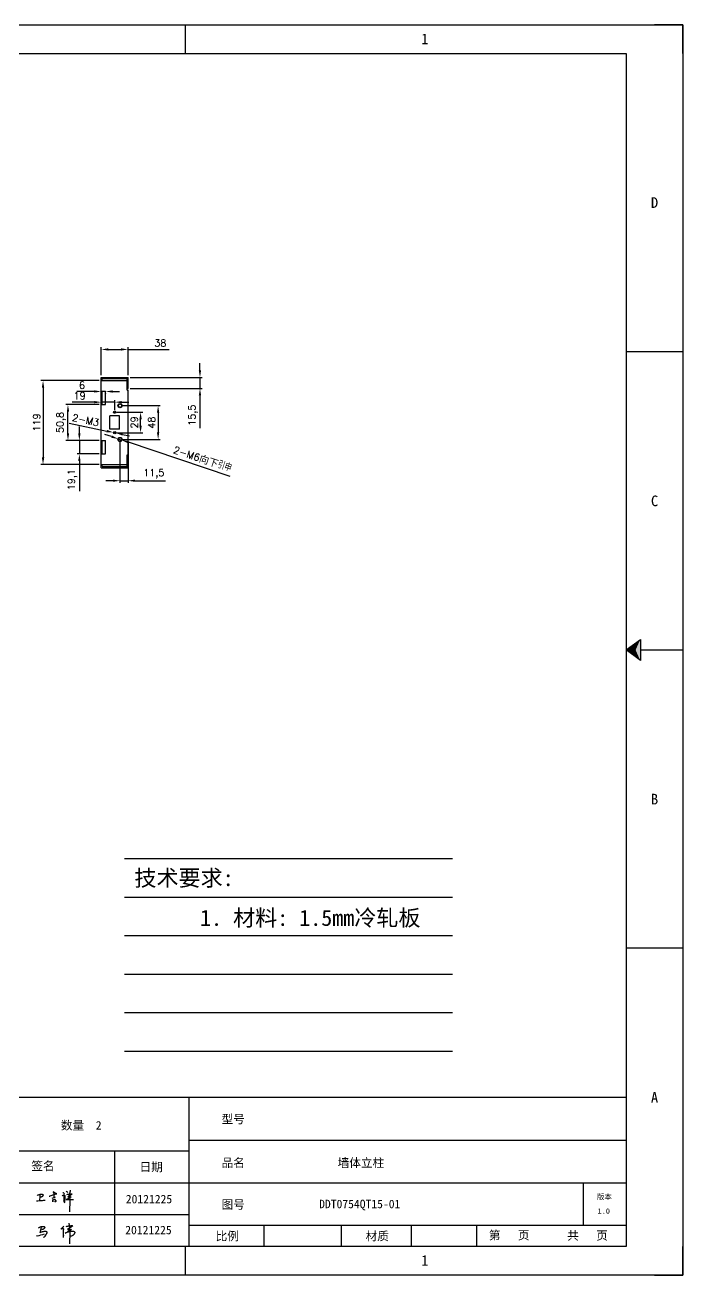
# Model space of a CAD drawing. Header units: millimetres. Extents: x 25928 to 50356, y -44172 to 20163.
# Drawn here: x 33194 to 34126, y 17639 to 19412 of the extents above; entities that cross this region are included whole.
import ezdxf
from ezdxf.enums import TextEntityAlignment as Align

# ---------------------------------------------------------------- set-up
doc = ezdxf.new("R2010")
doc.units = ezdxf.units.MM
doc.linetypes.add('DOT', pattern=[0.25, 0, -0.25])
doc.layers.add('dim', color=2, linetype='Continuous', lineweight=9)
doc.layers.add('print', color=30, linetype='Continuous')
doc.styles.add('Dartop', font='')
doc.styles.add('HZ', font='')
doc.styles.add('hzHT', font='simhei.ttf')
doc.styles.get("Standard").update_dxf_attribs({"font": 'txt', "bigfont": 'gbcbig.shx'})
doc.styles.get('Dartop').set_extended_font_data('FangSong_GB2312')
doc.styles.get('HZ').set_extended_font_data('SimSun')
doc.dimstyles.new('2-small', dxfattribs={"dimtxt": 10, "dimasz": 10, "dimexe": 3, "dimexo": 3, "dimgap": 4, "dimtad": 1, "dimtxsty": 'Standard', "dimcen": 5, "dimadec": 0, "dimazin": 0, "dimtfac": 1, "dimtmove": 0, "dimatfit": 3, "dimfxl": 0, "dimarcsym": 0})

# ---------------------------------------------------------------- blocks, each defined once
blk = doc.blocks.new('*U242')
at = {"color": 254, "linetype": 'Continuous', "extrusion": (0, 0, -1)}
for points in [[(-33.167, 11), (-33, 11), (-33.25, 11.188)], [(-33.167, 11), (-33.25, 11.188), (-33.25, 10.812)], [(-33.167, 11), (-33.25, 10.812), (-33, 11)]]:
    blk.add_solid(points, dxfattribs=at)
blk = doc.blocks.new('h')
for p, q in [((20773.3, -2331.8), (20775.3, -2338.7)), ((20789.1, -2340.9), (20773.5, -2331.9)), ((20775.3, -2338.7), (20775.6, -2351.2)), ((20845.7, -2343.5), (20848.4, -2353)), ((20768.1, -2360.9), (20773, -2359.1)), ((20769.5, -2366.9), (20769.8, -2370.6)), ((20769.8, -2370.6), (20770.9, -2378)), ((20770.9, -2378), (20771.5, -2370.6)), ((20772.4, -2369.3), (20774.9, -2367.8)), ((20773, -2359.1), (20784.1, -2355.2)), ((20775.6, -2351.2), (20775.5, -2357.3)), ((20782.2, -2369.2), (20780, -2377.1)), ((20780, -2377.1), (20788.3, -2371.3)), ((20780.1, -2366.4), (20780.8, -2366.4)), ((20781.9, -2367.4), (20782.2, -2369.2)), ((20848.9, -2370.3), (20847.9, -2424)), ((20848.4, -2353), (20848.9, -2370.3))]:
    blk.add_line(p, q)
for points in [[(20699.1, -2348.2, -0.029745), (20704.6, -2345.4, -0.046842), (20708.4, -2344.2, -0.00919), (20714.3, -2343, -0.018517), (20717.2, -2342.5, -0.037841), (20720.3, -2342.4, -0.039541), (20723.2, -2342.8, -0.149785), (20726, -2344.3, -0.204935), (20726.9, -2346.6, -0.074872), (20726.5, -2348.3, -0.061615), (20725.6, -2350.3, -0.034204), (20723.8, -2352.6, -0.045776), (20722.3, -2354.1, -0.054985), (20720.4, -2355.3, -0.036348), (20717.3, -2356.5, -0.067752), (20715.7, -2356.8, -0.043553), (20713.2, -2356.7)], [(20755, -2351.9, -0.024077), (20759.9, -2350.1, -0.013147), (20768.7, -2346.5, -0.00522), (20775.4, -2344.1, -0.018517), (20777.3, -2343.4, -0.008274), (20786.3, -2341, -0.039541), (20788.3, -2340.8, -0.079216), (20789.4, -2341, -0.204935)], [(20816.8, -2335, -0.053561), (20819.6, -2336.1, -0.075272), (20821.3, -2337.3, -0.005295), (20822.5, -2338.5, -0.009337), (20823.1, -2339.1, -0.026146), (20823.7, -2339.8, -0.016644), (20824.5, -2340.9)], [(20832.1, -2329.2, -0.053561), (20834.9, -2330.3, -0.075272), (20836.7, -2331.5, -0.005295), (20837.8, -2332.6, -0.009337), (20838.5, -2333.3, -0.026146), (20839, -2334, -0.016644), (20839.8, -2335.1)], [(20836, -2343.7, -0.02797), (20842.1, -2342.6, -0.048868), (20845.6, -2342.2, -0.00919), (20851.1, -2341.4, -0.018517), (20853.9, -2341.1, -0.037841), (20856.7, -2341.2, -0.039541), (20859.4, -2341.6, -0.018282), (20840.6, -2354.7, -0.000937)], [(20847.6, -2340.2, 0.021784), (20849.6, -2335.9, 0.028296), (20850.8, -2332.4, 0.008136), (20851.9, -2328.2, 0.028913), (20852.2, -2327, 0.08193), (20852.1, -2325.9, 0.075058), (20851.7, -2324.7, 0.275043)], [(20696.6, -2372.4, 0.002073), (20710.6, -2371.9, 0.016137), (20719.6, -2371.3, 0.008314), (20736.9, -2369.3)], [(20813.5, -2350.1, 0.007348), (20815.9, -2348.7, 0.008421), (20818, -2347.3, 0.009459), (20819.7, -2346.2, -0.016325), (20820.7, -2345.5, -0.173771), (20821.8, -2345.3, -0.085159), (20823.9, -2346, -0.125883), (20826, -2347.9, -0.160659), (20826.6, -2350.1, -0.010447), (20826.5, -2352.3, -0.008247), (20826.2, -2355.1, -0.002698), (20825.3, -2374, 0.001562), (20823.9, -2383.7, 0.016137)]]:
    blk.add_lwpolyline(points, format="xyb")
for points in [[(20711.3, -2343.5), (20711.3, -2343.5), (20711.5, -2355.8), (20710.7, -2368), (20710.6, -2371.9)], [(20821.5, -2350.6), (20822.4, -2359.2), (20822.2, -2364.9), (20821.7, -2369), (20821.3, -2376.3), (20823.6, -2368.5), (20827.2, -2366.3), (20829.5, -2366.3)], [(20840.6, -2354.7), (20850, -2354.7), (20855, -2354.3), (20845.9, -2361.1), (20840.5, -2364), (20833, -2367.5), (20863.2, -2367.4), (20865.9, -2367.3)]]:
    blk.add_lwpolyline(points)
for centre, radius, start, end in [((20773.7, -2371.2), 2.3, 121.9907, 163.6016), ((20787.5, -2406), 40.3, 100.6183, 108.2482), ((20780.8, -2367.6), 1.15, 9.4675, 90)]:
    blk.add_arc(centre, radius, start, end)
blk = doc.blocks.new('*D256')
at = {"layer": 'Defpoints', "color": 0}
for p in [(33340.1, 18951.5), (33302.1, 18911.8), (33340.1, 18911.8)]:
    blk.add_point(p, dxfattribs=at)
at = {"layer": 'dim', "color": 0, "lineweight": -2}
for p, q in [((33302.1, 18914.8), (33302.1, 18954.5)), ((33312.1, 18951.5), (33330.1, 18951.5)), ((33340.1, 18914.8), (33340.1, 18954.5)), ((33340.1, 18951.5), (33398.1, 18951.5))]:
    blk.add_line(p, q, dxfattribs=at)
at = {"layer": 'dim', "color": 0}
for points in [[(33312.1, 18953.1), (33312.1, 18949.8), (33302.1, 18951.5)], [(33330.1, 18953.1), (33330.1, 18949.8), (33340.1, 18951.5)]]:
    blk.add_solid(points, dxfattribs=at)
at = {"layer": 'dim', "color": 0, "insert": (33385.8, 18960.5), "char_height": 10, "attachment_point": 5}
blk.add_mtext('38', dxfattribs=at)
blk = doc.blocks.new('*D259')
at = {"layer": 'Defpoints', "color": 0}
for p in [(33302.1, 18907.3), (33219.6, 18788.3), (33302.1, 18788.3)]:
    blk.add_point(p, dxfattribs=at)
at = {"layer": 'dim', "color": 0, "lineweight": -2}
for p, q in [((33299.1, 18907.3), (33216.6, 18907.3)), ((33219.6, 18897.3), (33219.6, 18798.3)), ((33299.1, 18788.3), (33216.6, 18788.3))]:
    blk.add_line(p, q, dxfattribs=at)
at = {"layer": 'dim', "color": 0}
for points in [[(33217.9, 18897.3), (33221.3, 18897.3), (33219.6, 18907.3)], [(33217.9, 18798.3), (33221.3, 18798.3), (33219.6, 18788.3)]]:
    blk.add_solid(points, dxfattribs=at)
at = {"layer": 'dim', "color": 0, "insert": (33210.6, 18847.8), "char_height": 10, "attachment_point": 5, "rotation": 90}
blk.add_mtext('119', dxfattribs=at)
blk = doc.blocks.new('*D260')
at = {"layer": 'Defpoints', "color": 0}
for p in [(33340.1, 18911.8), (33340.1, 18896.3), (33442, 18896.3)]:
    blk.add_point(p, dxfattribs=at)
at = {"layer": 'dim', "color": 0, "lineweight": -2}
for p, q in [((33442, 18921.8), (33442, 18931.8)), ((33343.1, 18911.8), (33445, 18911.8)), ((33442, 18911.8), (33442, 18896.3)), ((33343.1, 18896.3), (33445, 18896.3)), ((33442, 18886.3), (33442, 18840))]:
    blk.add_line(p, q, dxfattribs=at)
at = {"layer": 'dim', "color": 0}
for points in [[(33440.3, 18921.8), (33443.6, 18921.8), (33442, 18911.8)], [(33440.3, 18886.3), (33443.6, 18886.3), (33442, 18896.3)]]:
    blk.add_solid(points, dxfattribs=at)
at = {"layer": 'dim', "color": 0, "insert": (33432.1, 18858.1), "char_height": 10, "attachment_point": 5, "rotation": 90}
blk.add_mtext('15,5', dxfattribs=at)
blk = doc.blocks.new('*D261')
at = {"layer": 'Defpoints', "color": 0}
for p in [(33326.2, 18824.6), (33331, 18823)]:
    blk.add_point(p, dxfattribs=at)
at = {"layer": 'dim', "color": 0, "lineweight": -2}
for p, q in [((33316.8, 18827.8), (33307.3, 18831)), ((33326.2, 18824.6), (33331, 18823)), ((33484.6, 18771.3), (33340.5, 18819.8))]:
    blk.add_line(p, q, dxfattribs=at)
at = {"layer": 'dim', "color": 0}
for points in [[(33317.3, 18829.4), (33316.2, 18826.2), (33326.2, 18824.6)], [(33341, 18821.4), (33339.9, 18818.2), (33331, 18823)]]:
    blk.add_solid(points, dxfattribs=at)
at = {"layer": 'dim', "color": 0, "insert": (33445.5, 18795.5), "char_height": 10, "attachment_point": 5, "rotation": 341.3956}
blk.add_mtext('2-M6{\\fSimSun|b0|i0|c134|p2;向下}引申', dxfattribs=at)
blk = doc.blocks.new('*D262')
at = {"layer": 'Defpoints', "color": 0}
for p in [(33328.6, 18871.8), (33328.6, 18823.8), (33382.7, 18823.8)]:
    blk.add_point(p, dxfattribs=at)
at = {"layer": 'dim', "color": 0, "lineweight": -2}
for p, q in [((33331.6, 18871.8), (33385.7, 18871.8)), ((33382.7, 18861.8), (33382.7, 18833.8)), ((33331.6, 18823.8), (33385.7, 18823.8))]:
    blk.add_line(p, q, dxfattribs=at)
at = {"layer": 'dim', "color": 0}
for points in [[(33381, 18861.8), (33384.3, 18861.8), (33382.7, 18871.8)], [(33381, 18833.8), (33384.3, 18833.8), (33382.7, 18823.8)]]:
    blk.add_solid(points, dxfattribs=at)
at = {"layer": 'dim', "color": 0, "insert": (33373.7, 18847.8), "char_height": 10, "attachment_point": 5, "rotation": 90}
blk.add_mtext('48', dxfattribs=at)
blk = doc.blocks.new('*D245')
at = {"layer": 'Defpoints', "color": 0}
for p in [(33328.6, 18823.8), (33340.1, 18823.8), (33340.1, 18765.3)]:
    blk.add_point(p, dxfattribs=at)
at = {"layer": 'dim', "color": 0, "lineweight": -2}
for p, q in [((33328.6, 18820.8), (33328.6, 18762.3)), ((33340.1, 18820.8), (33340.1, 18762.3)), ((33318.6, 18765.3), (33308.6, 18765.3)), ((33328.6, 18765.3), (33340.1, 18765.3)), ((33350.1, 18765.3), (33393.1, 18765.3))]:
    blk.add_line(p, q, dxfattribs=at)
at = {"layer": 'dim', "color": 0}
for points in [[(33318.6, 18767), (33318.6, 18763.7), (33328.6, 18765.3)], [(33350.1, 18767), (33350.1, 18763.7), (33340.1, 18765.3)]]:
    blk.add_solid(points, dxfattribs=at)
at = {"layer": 'dim', "color": 0, "insert": (33376.6, 18775.2), "char_height": 10, "attachment_point": 5}
blk.add_mtext('11,5', dxfattribs=at)
blk = doc.blocks.new('*D263')
at = {"layer": 'Defpoints', "color": 0}
for p in [(33254.9, 18873.2), (33302.1, 18873.2), (33302.1, 18822.4)]:
    blk.add_point(p, dxfattribs=at)
at = {"layer": 'dim', "color": 0, "lineweight": -2}
for p, q in [((33299.1, 18873.2), (33251.9, 18873.2)), ((33254.9, 18832.4), (33254.9, 18863.2)), ((33299.1, 18822.4), (33251.9, 18822.4))]:
    blk.add_line(p, q, dxfattribs=at)
at = {"layer": 'dim', "color": 0}
for points in [[(33253.3, 18863.2), (33256.6, 18863.2), (33254.9, 18873.2)], [(33253.3, 18832.4), (33256.6, 18832.4), (33254.9, 18822.4)]]:
    blk.add_solid(points, dxfattribs=at)
at = {"layer": 'dim', "color": 0, "insert": (33245.1, 18847.8), "char_height": 10, "attachment_point": 5, "rotation": 90}
blk.add_mtext('50,8', dxfattribs=at)
blk = doc.blocks.new('*D264')
at = {"layer": 'Defpoints', "color": 0}
for p in [(33302.1, 18822.4), (33271.1, 18803.3), (33302.1, 18803.3)]:
    blk.add_point(p, dxfattribs=at)
at = {"layer": 'dim', "color": 0, "lineweight": -2}
for p, q in [((33271.1, 18832.4), (33271.1, 18842.4)), ((33299.1, 18822.4), (33268.1, 18822.4)), ((33271.1, 18822.4), (33271.1, 18803.3)), ((33299.1, 18803.3), (33268.1, 18803.3)), ((33271.1, 18793.3), (33271.1, 18750.3))]:
    blk.add_line(p, q, dxfattribs=at)
at = {"layer": 'dim', "color": 0}
for points in [[(33269.4, 18832.4), (33272.7, 18832.4), (33271.1, 18822.4)], [(33269.4, 18793.3), (33272.7, 18793.3), (33271.1, 18803.3)]]:
    blk.add_solid(points, dxfattribs=at)
at = {"layer": 'dim', "color": 0, "insert": (33261.2, 18766.8), "char_height": 10, "attachment_point": 5, "rotation": 90}
blk.add_mtext('19,1', dxfattribs=at)
blk = doc.blocks.new('*D265')
at = {"layer": 'Defpoints', "color": 0}
for p in [(33302.1, 18892.3), (33302.1, 18891.8), (33308.1, 18892.3)]:
    blk.add_point(p, dxfattribs=at)
at = {"layer": 'dim', "color": 0, "lineweight": -2}
for p, q in [((33292.1, 18891.8), (33267.4, 18891.8)), ((33308.1, 18891.8), (33302.1, 18891.8)), ((33302.1, 18889.3), (33302.1, 18888.8)), ((33308.1, 18889.3), (33308.1, 18888.8)), ((33318.1, 18891.8), (33328.1, 18891.8))]:
    blk.add_line(p, q, dxfattribs=at)
at = {"layer": 'dim', "color": 0}
for points in [[(33292.1, 18893.5), (33292.1, 18890.2), (33302.1, 18891.8)], [(33318.1, 18893.5), (33318.1, 18890.2), (33308.1, 18891.8)]]:
    blk.add_solid(points, dxfattribs=at)
at = {"layer": 'dim', "color": 0, "insert": (33274.8, 18900.8), "char_height": 10, "attachment_point": 5}
blk.add_mtext('6', dxfattribs=at)
blk = doc.blocks.new('*D376')
at = {"layer": 'Defpoints', "color": 0}
for p in [(33321.1, 18862.4), (33357.8, 18862.4), (33321.1, 18833.4)]:
    blk.add_point(p, dxfattribs=at)
at = {"layer": 'dim', "color": 0, "lineweight": -2}
for p, q in [((33324.1, 18862.4), (33360.8, 18862.4)), ((33357.8, 18843.4), (33357.8, 18852.4)), ((33324.1, 18833.4), (33360.8, 18833.4))]:
    blk.add_line(p, q, dxfattribs=at)
at = {"layer": 'dim', "color": 0}
for points in [[(33356.1, 18852.4), (33359.5, 18852.4), (33357.8, 18862.4)], [(33356.1, 18843.4), (33359.5, 18843.4), (33357.8, 18833.4)]]:
    blk.add_solid(points, dxfattribs=at)
at = {"layer": 'dim', "color": 0, "insert": (33348.8, 18847.9), "char_height": 10, "attachment_point": 5, "rotation": 90}
blk.add_mtext('29', dxfattribs=at)
blk = doc.blocks.new('*D377')
at = {"layer": 'Defpoints', "color": 0}
for p in [(33302.1, 18876.7), (33321.1, 18862.4), (33302.1, 18860.3)]:
    blk.add_point(p, dxfattribs=at)
at = {"layer": 'dim', "color": 0, "lineweight": -2}
for p, q in [((33302.1, 18863.3), (33302.1, 18879.7)), ((33321.1, 18865.4), (33321.1, 18879.7)), ((33292.1, 18876.7), (33260.8, 18876.7)), ((33321.1, 18876.7), (33302.1, 18876.7)), ((33331.1, 18876.7), (33341.1, 18876.7))]:
    blk.add_line(p, q, dxfattribs=at)
at = {"layer": 'dim', "color": 0}
for points in [[(33292.1, 18878.4), (33292.1, 18875.1), (33302.1, 18876.7)], [(33331.1, 18878.4), (33331.1, 18875.1), (33321.1, 18876.7)]]:
    blk.add_solid(points, dxfattribs=at)
at = {"layer": 'dim', "color": 0, "insert": (33271.4, 18885.7), "char_height": 10, "attachment_point": 5}
blk.add_mtext('19', dxfattribs=at)
blk = doc.blocks.new('*D378')
at = {"layer": 'Defpoints', "color": 0}
for p in [(33319.6, 18833.7), (33322.6, 18833.1)]:
    blk.add_point(p, dxfattribs=at)
at = {"layer": 'dim', "color": 0, "lineweight": -2}
for p, q in [((33256.4, 18847.1), (33309.9, 18835.8)), ((33322.6, 18833.1), (33319.6, 18833.7)), ((33332.4, 18831), (33342.1, 18828.9))]:
    blk.add_line(p, q, dxfattribs=at)
at = {"layer": 'dim', "color": 0}
for points in [[(33310.2, 18837.4), (33309.5, 18834.1), (33319.6, 18833.7)], [(33332.7, 18832.6), (33332, 18829.4), (33322.6, 18833.1)]]:
    blk.add_solid(points, dxfattribs=at)
at = {"layer": 'dim', "color": 0, "insert": (33280.1, 18851.3), "char_height": 10, "attachment_point": 5, "rotation": 348.0195}
blk.add_mtext('2-M3', dxfattribs=at)

msp = doc.modelspace()

# ---------------------------------------------------------------- linework, layer by layer
at = {"color": 0, "linetype": 'DOT'}
for p, q in [((31566.987, 19411.584), (34086.16, 19411.584)), ((34126.448, 19371.296), (34126.448, 17679.197)), ((34086.16, 17638.909), (31566.987, 17638.909))]:
    msp.add_line(p, q, dxfattribs=at)
at = {"color": 0}
for p, q in [((33421.407, 19371.296), (33421.407, 19411.584)), ((34126.448, 19411.584), (34086.16, 19411.584)), ((34126.448, 19371.296), (34126.448, 19411.584)), ((31647.563, 19371.296), (34045.872, 19371.296)), ((34045.872, 19371.296), (34045.872, 17679.197)), ((34126.448, 18948.271), (34045.872, 18948.271)), ((34066.016, 18525.247), (34126.448, 18525.247)), ((34126.448, 18102.222), (34045.872, 18102.222)), ((34045.872, 17890.71), (32822.122, 17890.71)), ((33426.443, 17679.197), (33426.443, 17890.71)), ((33426.443, 17830.278), (34045.872, 17830.278)), ((33124.282, 17815.17), (33426.443, 17815.17)), ((33320.687, 17815.17), (33320.687, 17679.197)), ((33124.282, 17769.846), (34045.872, 17769.846)), ((33985.44, 17709.414), (33985.44, 17769.846)), ((33124.282, 17724.522), (33426.443, 17724.522)), ((33426.443, 17709.414), (34045.872, 17709.414)), ((33532.751, 17679.197), (33532.751, 17709.414)), ((33642.307, 17679.197), (33642.307, 17709.414)), ((33741.905, 17679.197), (33741.905, 17709.414)), ((33834.359, 17679.197), (33834.359, 17709.414)), ((34045.872, 17679.197), (31647.563, 17679.197)), ((33421.407, 17638.909), (33421.407, 17679.197)), ((34126.448, 17638.909), (34126.448, 17679.197)), ((34086.16, 17638.909), (34126.448, 17638.909))]:
    msp.add_line(p, q, dxfattribs=at)
for p, q in [((33302.114, 18783.815), (33302.114, 18911.815)), ((33302.114, 18911.815), (33340.114, 18911.815)), ((33302.114, 18907.315), (33338.614, 18907.315)), ((33303.614, 18907.315), (33303.614, 18910.315)), ((33303.614, 18910.315), (33338.614, 18910.315)), ((33335.614, 18910.315), (33335.614, 18911.815)), ((33338.614, 18893.815), (33338.614, 18910.315)), ((33340.114, 18896.315), (33340.114, 18911.815)), ((33302.114, 18892.315), (33308.114, 18892.315)), ((33303.614, 18873.215), (33303.614, 18892.315)), ((33308.114, 18873.215), (33308.114, 18892.315)), ((33338.614, 18896.315), (33340.114, 18896.315)), ((33338.614, 18893.815), (33340.114, 18893.815)), ((33340.114, 18801.815), (33340.114, 18893.815)), ((33302.114, 18873.215), (33308.114, 18873.215)), ((33314.11, 18838.381), (33314.11, 18857.381)), ((33328.112, 18857.381), (33314.11, 18857.381)), ((33328.112, 18838.381), (33328.112, 18857.381)), ((33328.112, 18838.381), (33314.11, 18838.381)), ((33302.114, 18822.415), (33308.114, 18822.415)), ((33303.614, 18803.315), (33303.614, 18822.415)), ((33308.114, 18803.315), (33308.114, 18822.415)), ((33302.114, 18803.315), (33308.114, 18803.315)), ((33338.614, 18785.315), (33338.614, 18801.815)), ((33338.614, 18801.815), (33340.114, 18801.815)), ((33338.614, 18799.315), (33340.114, 18799.315)), ((33340.114, 18783.815), (33340.114, 18799.315)), ((33302.114, 18788.315), (33340.114, 18788.315)), ((33302.114, 18783.815), (33340.114, 18783.815)), ((33303.614, 18785.315), (33303.614, 18788.315)), ((33303.614, 18785.315), (33338.614, 18785.315)), ((33335.614, 18785.315), (33335.614, 18783.815)), ((33256.32, 17712.368), (33257.187, 17705.126)), ((33254.047, 17699.864), (33251.078, 17698.257)), ((33256.184, 17701.005), (33254.047, 17699.864)), ((33254.17, 17703.408), (33257.945, 17703.408)), ((33259.958, 17703.591), (33256.184, 17701.005)), ((33257.328, 17699.779), (33257.008, 17683.14)), ((33257.187, 17705.126), (33257.328, 17699.779)), ((33257.945, 17703.408), (33259.958, 17703.591))]:
    msp.add_line(p, q)
msp.add_lwpolyline([(34045.872, 18525.247), (34066.016, 18540.355), (34066.016, 18510.139), (34045.872, 18525.247)], close=True, dxfattribs=at)
for points in [[(33213.345, 17706.02, -0.02974503), (33215.073, 17706.886, -0.04684215), (33216.242, 17707.262, -0.00919025), (33218.067, 17707.631, -0.01851715), (33218.982, 17707.763, -0.03784064), (33219.926, 17707.793, -0.03954126), (33220.823, 17707.681, -0.14978519), (33221.699, 17707.203, -0.20493524), (33221.968, 17706.509, -0.07487171), (33221.866, 17705.962, -0.06161465), (33221.568, 17705.356, -0.0342039), (33221.027, 17704.643, -0.04577587), (33220.543, 17704.181, -0.05498501), (33219.959, 17703.813, -0.03634791), (33218.989, 17703.427, -0.06775206), (33218.504, 17703.344, -0.04355337), (33217.741, 17703.383)], [(33251.078, 17698.257, -0.02974503), (33253.773, 17699.607, -0.04684215), (33255.598, 17700.194, -0.00919025), (33258.444, 17700.769, -0.01851715), (33259.871, 17700.976, -0.03784064), (33261.344, 17701.022, -0.03954126), (33262.744, 17700.848, -0.14978519), (33264.111, 17700.102, -0.20493524), (33264.53, 17699.02, -0.07487171), (33264.37, 17698.166, -0.06161465), (33263.905, 17697.221, -0.0342039), (33263.063, 17696.108, -0.04577587), (33262.308, 17695.387, -0.05498501), (33261.395, 17694.813, -0.03634791), (33259.883, 17694.212, -0.06775206), (33259.126, 17694.081, -0.04355337), (33257.936, 17694.143)], [(33252.316, 17707.862, -0.02797026), (33254.757, 17708.313, -0.04886788), (33256.172, 17708.464, -0.00919025), (33258.397, 17708.793, -0.01851715), (33259.509, 17708.895, -0.03784064), (33260.649, 17708.871, -0.03954126), (33261.725, 17708.68, -0.01828189), (33254.17, 17703.408, -0.0009369)]]:
    msp.add_lwpolyline(points, format="xyb")
msp.add_lwpolyline([(33217.153, 17707.455), (33217.153, 17707.455), (33216.576, 17703.915), (33215.625, 17700.586), (33215.003, 17698.543)])
for centre, radius in [((33321.111, 18862.381), 1.5), ((33321.111, 18862.381), 1), ((33328.614, 18871.815), 3), ((33328.614, 18871.815), 2.5), ((33321.111, 18833.381), 1.5), ((33321.111, 18833.381), 1), ((33328.614, 18823.815), 3), ((33328.614, 18823.815), 2.5)]:
    msp.add_circle(centre, radius)
for centre, radius, start, end in [((33208.926, 17700.399), 6.385, 281.076982, 291.212632), ((33068.524, 18270.302), 593.276, 283.91895, 284.971512), ((33224.761, 17681.655), 19.504, 113.202449, 120.017497), ((33220.183, 17692.334), 7.885, 102.47486, 113.202449), ((33231.609, 17640.689), 60.779, 100.36867, 102.47486), ((33218.913, 17697.409), 5.03, 283.816254, 294.030509), ((33223.365, 17685.741), 14.979, 96.125337, 100.36867), ((33219.986, 17694.921), 2.32, 294.836428, 309.901134), ((33189.056, 17723.457), 44.385, 316.919563, 320.58866), ((33222.567, 17693.179), 7.499, 87.457037, 96.125337), ((33222.595, 17693.807), 6.87, 78.399567, 87.457037), ((33214.207, 17701.896), 11.285, 324.094808, 331.378357), ((33223.565, 17698.534), 2.045, 44.324655, 78.399567), ((33222.966, 17697.468), 1.508, 319.573073, 337.48549), ((33218.814, 17700.786), 6.777, 324.910666, 333.348429), ((33222.11, 17699.555), 3.301, 326.76781, 340.871018), ((33224.217, 17699.17), 1.134, 357.998393, 44.324655), ((33223.108, 17699.209), 2.243, 340.871018, 357.998393), ((33230.19, 17729.986), 29.831, 299.265464, 300.9495), ((33297.771, 17479.937), 230.333, 102.46592, 103.2053), ((33140.806, 17815.277), 152.514, 313.366132, 315.296084), ((33729.772, 17622.342), 486.8, 171.410173, 171.768083), ((33248.074, 17703.865), 0.975, 52.375745, 91.291159), ((32390.282, 17731.533), 858.927, 357.565664, 358.057278), ((33247.739, 17704.018), 1.118, 357.196828, 33.705179), ((33222.584, 17705.664), 26.332, 352.912546, 354.802684), ((33232.462, 17704.766), 16.413, 354.802684, 357.196828)]:
    msp.add_arc(centre, radius, start, end)
at = {"layer": 'Defpoints'}
for p, q in [((33334.956, 18229.523), (33799.994, 18229.523)), ((33334.956, 18174.923), (33799.994, 18174.923)), ((33334.956, 18174.923), (33799.994, 18174.923)), ((33334.956, 18120.323), (33799.994, 18120.323)), ((33334.956, 18065.723), (33799.994, 18065.723)), ((33334.956, 18011.123), (33799.994, 18011.123)), ((33334.956, 17956.523), (33799.994, 17956.523))]:
    msp.add_line(p, q, dxfattribs=at)
at = {"layer": 'print'}
msp.add_lwpolyline([(31566.987, 19411.584), (34126.448, 19411.584), (34126.448, 17638.909), (31566.987, 17638.909)], close=True, dxfattribs=at)

# ---------------------------------------------------------------- block references
at = {"color": 0, "linetype": 'Continuous', "xscale": 80.57610619627711, "yscale": 80.57610619687368, "zscale": 80.57610619687446}
msp.add_blockref('*U242', (31386.86, 17638.909), dxfattribs=at)
at = {"color": 0, "xscale": 0.3098964079397265, "yscale": 0.3098964079412326, "zscale": 0.3098964079411201}
msp.add_blockref('h', (26796.462, 18479.444), dxfattribs=at)

# ---------------------------------------------------------------- texts
at = {"color": 0}
for s, height, style, p in [('1', 15.108, 'Dartop', (33760.67, 19391.919)), ('D', 15.108, 'Dartop', (34086.16, 19159.783)), ('C', 15.108, 'Dartop', (34086.16, 18736.759)), ('B', 15.108, 'Dartop', (34086.16, 18313.734)), ('A', 15.108, 'Dartop', (34086.16, 17890.71)), ('数量  2', 12.0864, 'hzHT', (33273.738, 17851.091)), ('型号', 12.0864, 'hzHT', (33489.15, 17859.966)), ('签名', 12.0864, 'hzHT', (33219.445, 17793.491)), ('日期', 12.0864, 'hzHT', (33372.807, 17792.004)), ('品名', 12.0864, 'hzHT', (33489.15, 17797.919)), ('墙体立柱', 12.0864, 'hzHT', (33670.073, 17797.919)), ('20121225', 12.0864, 'hzHT', (33369.705, 17746.565)), ('图号', 12.0864, 'hzHT', (33489.15, 17738.843)), ('DDT0754QT15-01', 12.08642, 'hzHT', (33668.383, 17739.631)), ('版本', 7.554, 'hzHT', (34015.074, 17749.791)), ('1.0', 7.554, 'Dartop', (34014.165, 17729.603)), ('20121225', 12.0864, 'hzHT', (33368.986, 17702.71)), ('比例', 12.0864, 'hzHT', (33480.722, 17693.991)), ('材质', 12.0864, 'hzHT', (33693.222, 17693.991)), ('第   页', 12.0864, 'hzHT', (33880.19, 17695.244)), ('共   页', 12.0864, 'hzHT', (33991.214, 17694.804)), ('1', 15.108, 'Dartop', (33760.67, 17659.533))]:
    msp.add_text(s, height=height, dxfattribs=dict(at, style=style)).set_placement(p, align=Align.MIDDLE_CENTER)
at = {"style": 'HZ'}
for s, p in [('技术要求:', (33419.411, 18201.967)), ('     1. 材料: 1.5mm冷轧板', (33559.278, 18145.481))]:
    msp.add_text(s, height=22.932, dxfattribs=at).set_placement(p, align=Align.MIDDLE_CENTER)

# ---------------------------------------------------------------- dimensions: what is measured, and where the dimension line sits
at = {"layer": 'dim'}
for base, p1, p2, picture, middle in [((33340.114, 18951.453), (33302.114, 18911.815), (33340.114, 18911.815), '*D256', (33385.78, 18951.453)), ((33302.114, 18891.837), (33308.114, 18892.315), (33302.114, 18892.315), '*D265', (33274.78, 18891.837)), ((33302.114, 18876.718), (33321.111, 18862.381), (33302.114, 18860.341), '*D377', (33271.447, 18876.718))]:
    dim = msp.add_linear_dim(base=base, p1=p1, p2=p2, dimstyle='2-small', override={"dimpost": '\\X'}, dxfattribs=at)
    dim.commit()
    dim.dimension.update_dxf_attribs({"geometry": picture, "text_midpoint": middle, "dimtype": 160})
for base, p1, p2, picture, middle in [((33441.966, 18896.315), (33340.114, 18911.815), (33340.114, 18896.315), '*D260', (33432.133, 18858.148)), ((33357.809, 18862.381), (33321.111, 18833.381), (33321.111, 18862.381), '*D376', (33348.809, 18847.881)), ((33271.051, 18803.315), (33302.114, 18822.415), (33302.114, 18803.315), '*D264', (33261.218, 18766.815))]:
    dim = msp.add_linear_dim(base=base, p1=p1, p2=p2, angle=90, dimstyle='2-small', override={"dimpost": '\\X'}, dxfattribs=at)
    dim.commit()
    dim.dimension.update_dxf_attribs({"geometry": picture, "text_midpoint": middle})
for base, p1, p2, picture, middle in [((33219.613, 18788.315), (33302.114, 18907.315), (33302.114, 18788.315), '*D259', (33219.613, 18847.815)), ((33254.936, 18873.215), (33302.114, 18822.415), (33302.114, 18873.215), '*D263', (33254.936, 18847.815)), ((33382.667, 18823.815), (33328.614, 18871.815), (33328.614, 18823.815), '*D262', (33382.667, 18847.815))]:
    dim = msp.add_linear_dim(base=base, p1=p1, p2=p2, angle=90, dimstyle='2-small', override={"dimpost": '\\X'}, dxfattribs=at)
    dim.commit()
    dim.dimension.update_dxf_attribs({"geometry": picture, "text_midpoint": middle, "dimtype": 160})
dim = msp.add_diameter_dim_2p(p1=(33322.578, 18833.069), p2=(33319.644, 18833.692), text='2-M3', dimstyle='2-small', override={"dimpost": '\\X'}, dxfattribs=at)
dim.commit()
dim.dimension.update_dxf_attribs({"geometry": '*D378', "text_midpoint": (33280.101, 18851.283)})
dim = msp.add_diameter_dim_2p(p1=(33326.244, 18824.613), p2=(33330.983, 18823.017), text='2-M6{\\fSimSun|b0|i0|c134|p2;向下}引申', dimstyle='2-small', override={"dimpost": '\\X'}, dxfattribs=at)
dim.commit()
dim.dimension.update_dxf_attribs({"geometry": '*D261', "text_midpoint": (33442.145, 18785.598), "dimtype": 163})
dim = msp.add_linear_dim(base=(33340.114, 18765.322), p1=(33328.614, 18823.815), p2=(33340.114, 18823.815), dimstyle='2-small', override={"dimpost": '\\X'}, dxfattribs=at)
dim.commit()
dim.dimension.update_dxf_attribs({"geometry": '*D245', "text_midpoint": (33376.614, 18775.155)})

doc.saveas('drawing.dxf')
